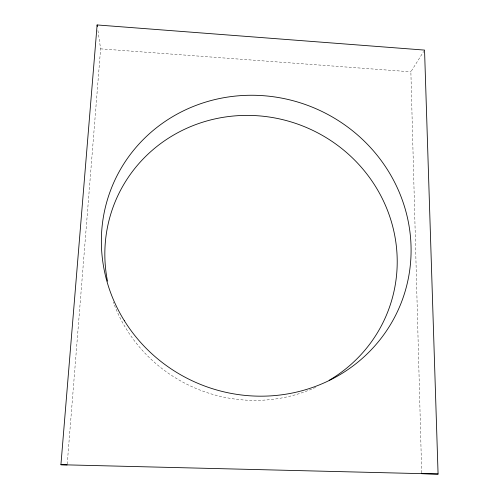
<?xml version="1.0" encoding="UTF-8"?>
<svg xmlns="http://www.w3.org/2000/svg" width="499" height="499" viewBox="0 0 499 499"><rect width="100%" height="100%" fill="white"/><g stroke="black" fill="none" stroke-linecap="round" stroke-linejoin="round"><path stroke-width="0.37" stroke-dasharray="2.5 1.87" d="M67.209 464.12L100.605 48.852L97.904 30.345M421.686 472.877L410.87 71.812L423.72 51.409M100.605 48.852L410.87 71.812M315.661 387.349A146.999 141.672 23.1 0 1 113.298 302.082"/><path stroke-width="0.75" d="M67.147 464.893L60.922 464.725L97.118 24.95L424.549 50.093L438.078 474.05L421.705 473.657M60.922 464.725L438.078 474.05M97.118 24.95L97.342 26.491M107.485 281.162A146.999 141.672 23.1 0 1 205.725 121.276A146.999 141.672 23.1 0 1 383.326 200.723A146.999 141.672 23.1 0 1 329.172 380.319M124.345 320.707A155.825 149.463 23.1 0 0 392.47 321.194A155.825 149.463 23.1 0 0 251.852 95.259A155.825 149.463 23.1 0 0 124.345 320.707"/></g></svg>
